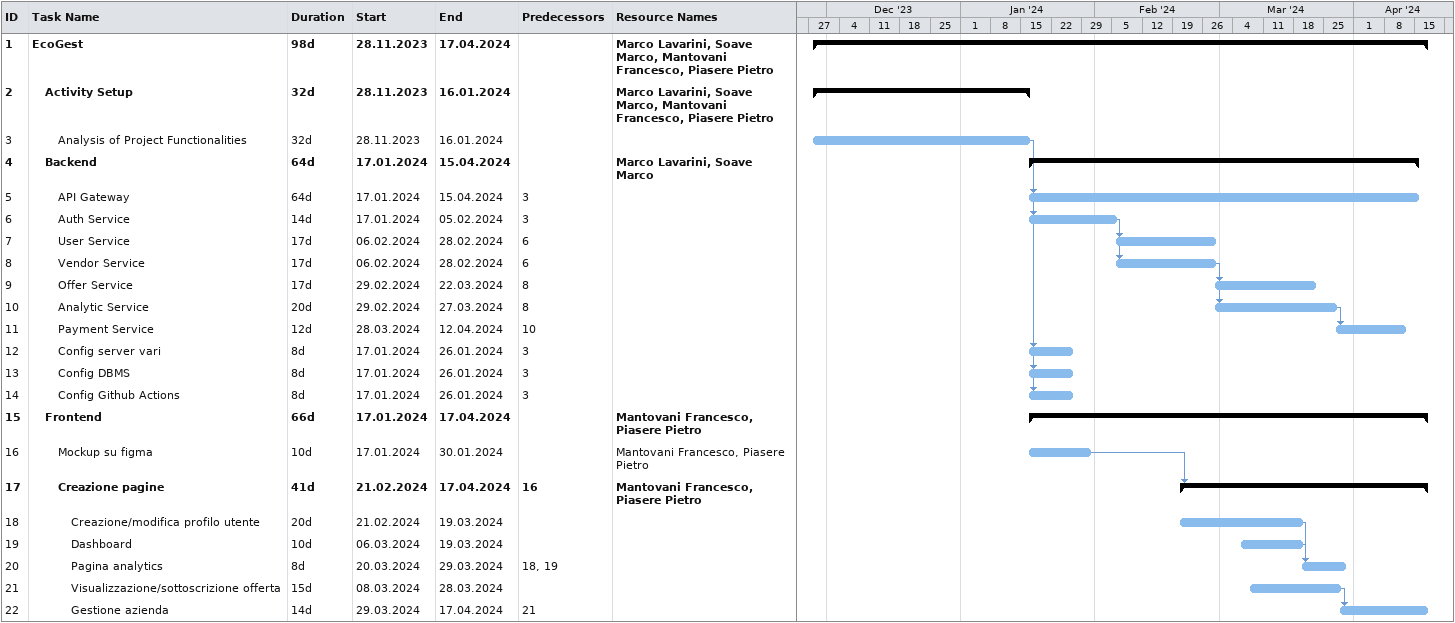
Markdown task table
| ID | Level | Task | Duration | Start | Finish | Predecessors | Resources |
|---|---|---|---|---|---|---|---|
| 1 | 1 | **EcoGest** | 98d | 2023-11-28 | 2024-04-17 |  | Marco Lavarini, Soave Marco, Mantovani Francesco, Piasere Pietro |
| 2 | 2 | **Activity Setup** | 32d | 2023-11-28 | 2024-01-16 |  | Marco Lavarini, Soave Marco, Mantovani Francesco, Piasere Pietro |
| 3 | 3 | Analysis of Project Functionalities | 32d | 2023-11-28 | 2024-01-16 |  |  |
| 4 | 2 | **Backend** | 64d | 2024-01-17 | 2024-04-15 |  | Marco Lavarini, Soave Marco |
| 5 | 3 | API Gateway | 64d | 2024-01-17 | 2024-04-15 | 3 |  |
| 6 | 3 | Auth Service | 14d | 2024-01-17 | 2024-02-05 | 3 |  |
| 7 | 3 | User Service | 17d | 2024-02-06 | 2024-02-28 | 6 |  |
| 8 | 3 | Vendor Service | 17d | 2024-02-06 | 2024-02-28 | 6 |  |
| 9 | 3 | Offer Service | 17d | 2024-02-29 | 2024-03-22 | 8 |  |
| 10 | 3 | Analytic Service | 20d | 2024-02-29 | 2024-03-27 | 8 |  |
| 11 | 3 | Payment Service | 12d | 2024-03-28 | 2024-04-12 | 10 |  |
| 12 | 3 | Config server vari | 8d | 2024-01-17 | 2024-01-26 | 3 |  |
| 13 | 3 | Config DBMS | 8d | 2024-01-17 | 2024-01-26 | 3 |  |
| 14 | 3 | Config Github Actions | 8d | 2024-01-17 | 2024-01-26 | 3 |  |
| 15 | 2 | **Frontend** | 66d | 2024-01-17 | 2024-04-17 |  | Mantovani Francesco, Piasere Pietro |
| 16 | 3 | Mockup su figma | 10d | 2024-01-17 | 2024-01-30 |  | Mantovani Francesco, Piasere Pietro |
| 17 | 3 | **Creazione pagine** | 41d | 2024-02-21 | 2024-04-17 | 16 | Mantovani Francesco, Piasere Pietro |
| 18 | 4 | Creazione/modifica profilo utente | 20d | 2024-02-21 | 2024-03-19 |  |  |
| 19 | 4 | Dashboard | 10d | 2024-03-06 | 2024-03-19 |  |  |
| 20 | 4 | Pagina analytics | 8d | 2024-03-20 | 2024-03-29 | 18, 19 |  |
| 21 | 4 | Visualizzazione/sottoscrizione offerta | 15d | 2024-03-08 | 2024-03-28 |  |  |
| 22 | 4 | Gestione azienda | 14d | 2024-03-29 | 2024-04-17 | 21 |  |
